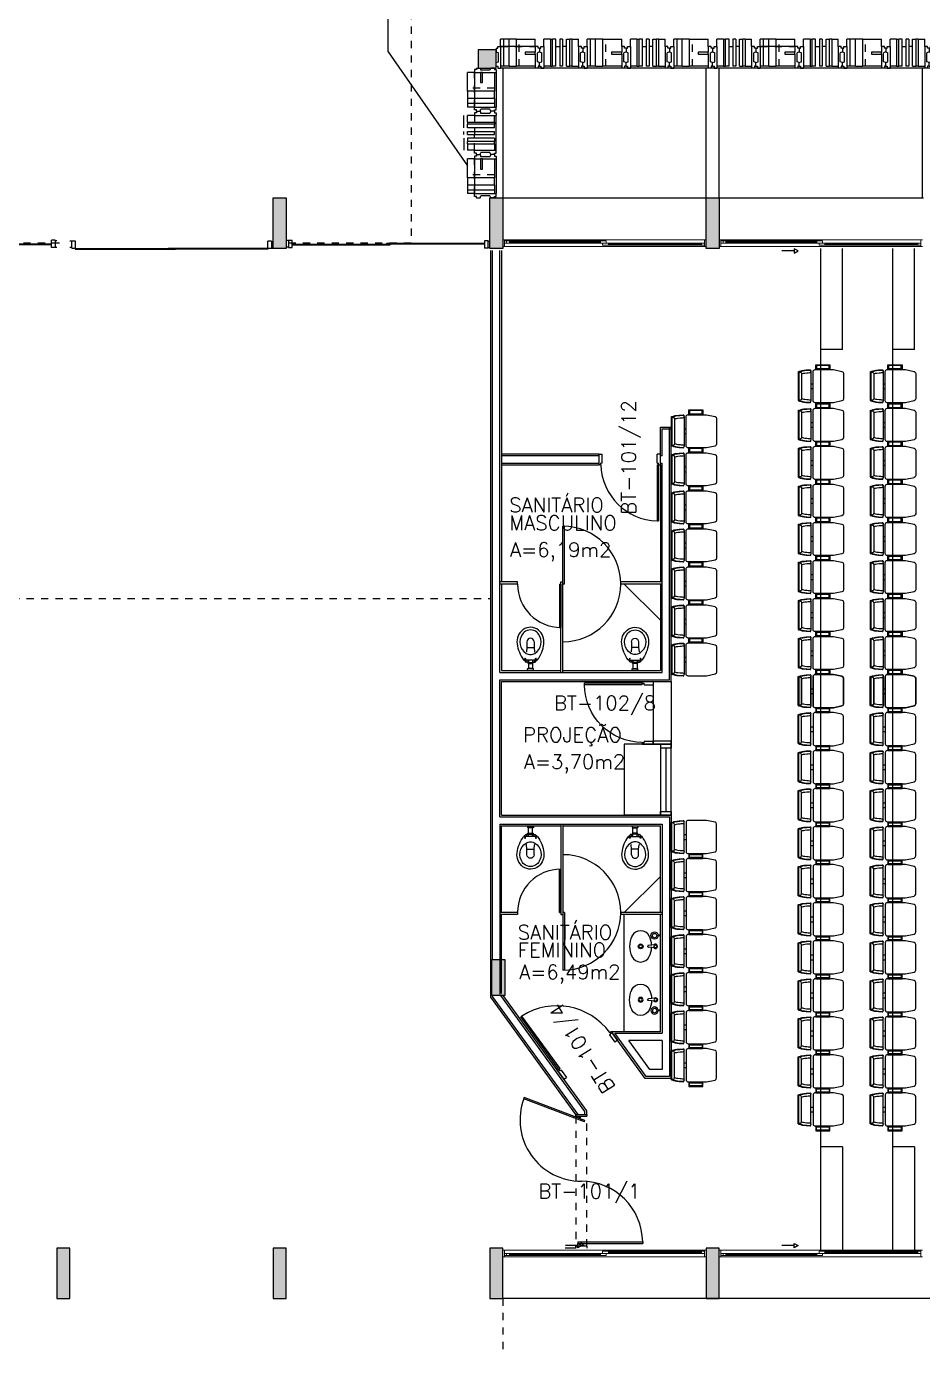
# Model space of a CAD drawing. Header units: metres. Extents: x -31 to 130, y -13 to 69.
# Drawn here: x 92.89 to 105.31, y 28.93 to 47.25 of the extents above; entities that cross this region are included whole.
import ezdxf

# ---------------------------------------------------------------- set-up
doc = ezdxf.new("R2010")
doc.units = ezdxf.units.M
doc.header["$LTSCALE"] = 0.002
doc.header["$MEASUREMENT"] = 0
doc.linetypes.add('HIDDEN', pattern=[9.525, 6.35, -3.175])
doc.layers.get('0').update_dxf_attribs({"linetype": 'CONTINUOUS'})
for name, color, linetype in [('ar-alv', 2, 'CONTINUOUS'), ('ar-banc', 1, 'CONTINUOUS'), ('ar-brs', 2, 'CONTINUOUS'), ('ar-div', 2, 'CONTINUOUS'), ('ar-estc', 1, 'CONTINUOUS'), ('ar-piso', 1, 'CONTINUOUS'), ('ar-porta', 1, 'CONTINUOUS'), ('ar-proj', 1, 'HIDDEN'), ('ar-reboco', 2, 'CONTINUOUS'), ('AR-SIMB CONG', 1, 'CONTINUOUS'), ('ar-wc', 2, 'CONTINUOUS'), ('banc', 1, 'CONTINUOUS'), ('brs-proj', 1, 'HIDDEN'), ('brs1', 2, 'CONTINUOUS'), ('brs2', 1, 'CONTINUOUS'), ('brs3', 1, 'CONTINUOUS'), ('brs4', 1, 'CONTINUOUS'), ('brs5', 1, 'CONTINUOUS'), ('DET-PIVO', 2, 'CONTINUOUS'), ('ENDEREÇO', 2, 'CONTINUOUS'), ('esq-01', 1, 'CONTINUOUS'), ('esq-02', 1, 'CONTINUOUS'), ('esq-03', 1, 'HIDDEN'), ('estc-01', 3, 'CONTINUOUS'), ('h-estc', 3, 'CONTINUOUS'), ('mob-aud1', 1, 'CONTINUOUS'), ('mob-aud2', 1, 'CONTINUOUS'), ('PROJ-MARCO', 1, 'HIDDEN'), ('ptm', 2, 'CONTINUOUS'), ('ptm1', 1, 'CONTINUOUS'), ('TEXTO', 2, 'CONTINUOUS'), ('WC1', 1, 'CONTINUOUS'), ('WC2', 1, 'CONTINUOUS'), ('WC3', 41, 'CONTINUOUS'), ('ÁREA', 2, 'CONTINUOUS')]:
    doc.layers.add(name, color=color, linetype=linetype)
doc.styles.add('UNB-100', font='simplex.shx', dxfattribs={"height": 0.2})
doc.styles.add('UNB1-100', font='simplex.shx', dxfattribs={"height": 0.2})

# ---------------------------------------------------------------- blocks, each defined once
blk = doc.blocks.new('plr01-01p')
at = {"layer": 'h-estc'}
blk.add_hatch(color=3, dxfattribs=at).paths.add_polyline_path([(0.09, 0.075), (-0.09, 0.075), (-0.09, -0.625), (0.09, -0.625)])
at = {"layer": 'estc-01', "color": 3}
blk.add_lwpolyline([(-0.09, 0.075), (-0.09, -0.625), (0.09, -0.625), (0.09, 0.075)], close=True, dxfattribs=at)
blk = doc.blocks.new('brs01-01p-oeste')
at = {"layer": 'brs-proj'}
for p, q in [((0.92, -0.2), (0.92, 0.175)), ((2.12, -0.2), (2.12, 0.175))]:
    blk.add_line(p, q, dxfattribs=at)
at = {"layer": 'brs1'}
for p, q in [((0, 0.05), (0.02, 0.05)), ((0, 0.05), (0, 0)), ((0, 0), (0.03, -0.013)), ((0.02, 0.075), (0.06, 0.075)), ((0.02, 0.05), (0.02, 0.075)), ((0.06, 0.075), (0.06, -0.225)), ((0.18, -0.2), (0.18, 0.175)), ((0.228, 0.175), (0.18, 0.175)), ((0.228, -0.2), (0.228, 0.175)), ((0.372, -0.2), (0.372, 0.175)), ((0.372, 0.175), (0.42, 0.175)), ((0.42, -0.2), (0.42, 0.175)), ((0.54, 0.075), (0.54, -0.225)), ((0.58, 0.075), (0.54, 0.075)), ((0.6, 0), (0.57, -0.013)), ((0.58, 0.05), (0.58, 0.075)), ((0.6, 0.05), (0.58, 0.05)), ((0.6, 0.05), (0.62, 0.05)), ((0.6, 0.05), (0.6, 0)), ((0.6, 0.05), (0.6, 0)), ((0.6, 0), (0.63, -0.013)), ((0.62, 0.075), (0.66, 0.075)), ((0.62, 0.05), (0.62, 0.075)), ((0.66, 0.075), (0.66, -0.225)), ((0.707, -0.2), (0.707, 0.175)), ((0.778, 0.175), (0.707, 0.175)), ((0.778, -0.2), (0.778, 0.175)), ((1.14, 0.075), (1.14, -0.005)), ((1.18, 0.075), (1.14, 0.075)), ((1.2, 0), (1.17, -0.013)), ((1.18, 0.05), (1.18, 0.075)), ((1.2, 0.05), (1.18, 0.05)), ((1.2, 0.05), (1.22, 0.05)), ((1.2, 0.05), (1.2, 0)), ((1.2, 0.05), (1.2, 0)), ((1.2, 0), (1.23, -0.013)), ((1.22, 0.075), (1.26, 0.075)), ((1.22, 0.05), (1.22, 0.075)), ((1.26, 0.075), (1.26, -0.225)), ((1.38, -0.2), (1.38, 0.175)), ((1.428, 0.175), (1.38, 0.175)), ((1.428, -0.2), (1.428, 0.175)), ((1.572, -0.2), (1.572, 0.175)), ((1.572, 0.175), (1.62, 0.175)), ((1.62, -0.2), (1.62, 0.175)), ((1.74, 0.075), (1.74, -0.225)), ((1.78, 0.075), (1.74, 0.075)), ((1.8, 0), (1.77, -0.013)), ((1.78, 0.05), (1.78, 0.075)), ((1.8, 0.05), (1.78, 0.05)), ((1.8, 0.05), (1.82, 0.05)), ((1.8, 0.05), (1.8, 0)), ((1.8, 0.05), (1.8, 0)), ((1.8, 0), (1.83, -0.013)), ((1.82, 0.075), (1.86, 0.075)), ((1.82, 0.05), (1.82, 0.075)), ((1.86, 0.075), (1.86, -0.225)), ((1.907, -0.2), (1.907, 0.175)), ((1.978, 0.175), (1.907, 0.175)), ((1.978, -0.2), (1.978, 0.175)), ((2.34, 0.075), (2.34, -0.005)), ((2.38, 0.075), (2.34, 0.075)), ((2.4, 0), (2.37, -0.013)), ((2.38, 0.05), (2.38, 0.075)), ((2.4, 0.05), (2.38, 0.05)), ((2.4, 0.05), (2.42, 0.05)), ((2.4, 0.05), (2.4, 0)), ((2.4, 0.05), (2.4, 0)), ((2.4, 0), (2.43, -0.013)), ((2.42, 0.075), (2.46, 0.075)), ((2.42, 0.05), (2.42, 0.075)), ((2.46, 0.075), (2.46, -0.225)), ((2.58, -0.2), (2.58, 0.175)), ((2.628, 0.175), (2.58, 0.175)), ((2.628, -0.2), (2.628, 0.175)), ((2.772, -0.2), (2.772, 0.175)), ((2.772, 0.175), (2.82, 0.175)), ((2.82, -0.2), (2.82, 0.175)), ((2.94, 0.075), (2.94, -0.225)), ((2.98, 0.075), (2.94, 0.075)), ((3, 0), (2.97, -0.013)), ((2.98, 0.05), (2.98, 0.075)), ((3, 0.05), (2.98, 0.05)), ((3, 0.05), (3, 0)), ((0, -0.15), (0.03, -0.137)), ((0, -0.2), (0, -0.15)), ((0.03, -0.137), (0.03, -0.013)), ((0.57, -0.137), (0.57, -0.013)), ((0.6, -0.15), (0.57, -0.137)), ((0.6, -0.15), (0.63, -0.137)), ((0.6, -0.2), (0.6, -0.15)), ((0.6, -0.2), (0.6, -0.15)), ((0.63, -0.137), (0.63, -0.013)), ((1.14, -0.005), (1, -0.005)), ((1, -0.005), (1, -0.035)), ((1, -0.035), (1.14, -0.035)), ((1.14, -0.035), (1.14, -0.225)), ((1.17, -0.137), (1.17, -0.013)), ((1.2, -0.15), (1.17, -0.137)), ((1.2, -0.15), (1.23, -0.137)), ((1.2, -0.2), (1.2, -0.15)), ((1.2, -0.2), (1.2, -0.15)), ((1.23, -0.137), (1.23, -0.013)), ((1.77, -0.137), (1.77, -0.013)), ((1.8, -0.15), (1.77, -0.137)), ((1.8, -0.15), (1.83, -0.137)), ((1.8, -0.2), (1.8, -0.15)), ((1.8, -0.2), (1.8, -0.15)), ((1.83, -0.137), (1.83, -0.013)), ((2.34, -0.005), (2.2, -0.005)), ((2.2, -0.005), (2.2, -0.035)), ((2.2, -0.035), (2.34, -0.035)), ((2.34, -0.035), (2.34, -0.225)), ((2.37, -0.137), (2.37, -0.013)), ((2.4, -0.15), (2.37, -0.137)), ((2.4, -0.15), (2.43, -0.137)), ((2.4, -0.2), (2.4, -0.15)), ((2.4, -0.2), (2.4, -0.15)), ((2.43, -0.137), (2.43, -0.013)), ((2.97, -0.137), (2.97, -0.013)), ((3, -0.15), (2.97, -0.137)), ((3, -0.2), (3, -0.15)), ((0, -0.2), (0.02, -0.2)), ((0.02, -0.2), (0.02, -0.225)), ((0.02, -0.225), (0.06, -0.225)), ((0.228, -0.2), (0.18, -0.2)), ((0.372, -0.2), (0.42, -0.2)), ((0.58, -0.225), (0.54, -0.225)), ((0.58, -0.2), (0.58, -0.225)), ((0.6, -0.2), (0.58, -0.2)), ((0.6, -0.2), (0.62, -0.2)), ((0.62, -0.2), (0.62, -0.225)), ((0.62, -0.225), (0.66, -0.225)), ((1.18, -0.225), (1.14, -0.225)), ((1.18, -0.2), (1.18, -0.225)), ((1.2, -0.2), (1.18, -0.2)), ((1.2, -0.2), (1.22, -0.2)), ((1.22, -0.2), (1.22, -0.225)), ((1.22, -0.225), (1.26, -0.225)), ((1.428, -0.2), (1.38, -0.2)), ((1.572, -0.2), (1.62, -0.2)), ((1.78, -0.225), (1.74, -0.225)), ((1.78, -0.2), (1.78, -0.225)), ((1.8, -0.2), (1.78, -0.2)), ((1.8, -0.2), (1.82, -0.2)), ((1.82, -0.2), (1.82, -0.225)), ((1.82, -0.225), (1.86, -0.225)), ((1.978, -0.2), (1.907, -0.2)), ((2.38, -0.225), (2.34, -0.225)), ((2.38, -0.2), (2.38, -0.225)), ((2.4, -0.2), (2.38, -0.2)), ((2.4, -0.2), (2.42, -0.2)), ((2.42, -0.2), (2.42, -0.225)), ((2.42, -0.225), (2.46, -0.225)), ((2.628, -0.2), (2.58, -0.2)), ((2.772, -0.2), (2.82, -0.2)), ((2.98, -0.225), (2.94, -0.225)), ((2.98, -0.2), (2.98, -0.225)), ((3, -0.2), (2.98, -0.2))]:
    blk.add_line(p, q, dxfattribs=at)
at = {"layer": 'brs2'}
for p, q in [((0.228, 0.075), (0.28, 0.075)), ((0.372, 0.075), (0.32, 0.075)), ((1.428, 0.075), (1.48, 0.075)), ((1.572, 0.075), (1.52, 0.075)), ((2.628, 0.075), (2.68, 0.075)), ((2.772, 0.075), (2.72, 0.075)), ((0.54, -0.225), (0.06, -0.225)), ((1.14, -0.225), (0.66, -0.225)), ((1.74, -0.225), (1.26, -0.225)), ((2.34, -0.225), (1.86, -0.225)), ((2.94, -0.225), (2.46, -0.225))]:
    blk.add_line(p, q, dxfattribs=at)
at = {"layer": 'brs3'}
for p, q in [((0.15, 0.175), (0.18, 0.175)), ((0.45, 0.175), (0.42, 0.175)), ((1.35, 0.175), (1.38, 0.175)), ((1.65, 0.175), (1.62, 0.175)), ((2.55, 0.175), (2.58, 0.175)), ((2.85, 0.175), (2.82, 0.175)), ((0.15, -0.2), (0.18, -0.2)), ((0.45, -0.2), (0.42, -0.2)), ((0.778, -0.2), (0.707, -0.2)), ((1.35, -0.2), (1.38, -0.2)), ((1.65, -0.2), (1.62, -0.2)), ((2.55, -0.2), (2.58, -0.2)), ((2.85, -0.2), (2.82, -0.2))]:
    blk.add_line(p, q, dxfattribs=at)
at = {"layer": 'brs4'}
for p, q in [((0.06, 0.075), (0.06, 0.175)), ((0.15, 0.175), (0.06, 0.175)), ((0.15, 0.175), (0.15, -0.2)), ((0.28, 0.175), (0.28, -0.2)), ((0.32, 0.175), (0.28, 0.175)), ((0.32, 0.175), (0.32, -0.2)), ((0.45, 0.175), (0.54, 0.175)), ((0.45, 0.175), (0.45, -0.2)), ((0.54, 0.075), (0.54, 0.175)), ((0.66, 0.075), (0.66, 0.175)), ((0.707, 0.175), (0.66, 0.175)), ((0.88, 0.175), (0.778, 0.175)), ((0.88, 0.175), (1.14, 0.175)), ((0.88, -0.2), (0.88, 0.175)), ((1.14, 0.075), (1.14, 0.175)), ((1.26, 0.075), (1.26, 0.175)), ((1.35, 0.175), (1.26, 0.175)), ((1.35, 0.175), (1.35, -0.2)), ((1.48, 0.175), (1.48, -0.2)), ((1.52, 0.175), (1.48, 0.175)), ((1.52, 0.175), (1.52, -0.2)), ((1.65, 0.175), (1.74, 0.175)), ((1.65, 0.175), (1.65, -0.2)), ((1.74, 0.075), (1.74, 0.175)), ((1.86, 0.075), (1.86, 0.175)), ((1.907, 0.175), (1.86, 0.175)), ((2.08, 0.175), (1.978, 0.175)), ((2.08, 0.175), (2.34, 0.175)), ((2.08, -0.2), (2.08, 0.175)), ((2.34, 0.075), (2.34, 0.175)), ((2.46, 0.075), (2.46, 0.175)), ((2.55, 0.175), (2.46, 0.175)), ((2.55, 0.175), (2.55, -0.2)), ((2.68, 0.175), (2.68, -0.2)), ((2.72, 0.175), (2.68, 0.175)), ((2.72, 0.175), (2.72, -0.2)), ((2.85, 0.175), (2.94, 0.175)), ((2.85, 0.175), (2.85, -0.2)), ((2.94, 0.075), (2.94, 0.175)), ((0.15, -0.2), (0.06, -0.2)), ((0.32, -0.2), (0.28, -0.2)), ((0.45, -0.2), (0.54, -0.2)), ((0.707, -0.2), (0.66, -0.2)), ((0.778, -0.2), (0.88, -0.2)), ((1.14, -0.2), (0.88, -0.2)), ((1.35, -0.2), (1.26, -0.2)), ((1.52, -0.2), (1.48, -0.2)), ((1.65, -0.2), (1.74, -0.2)), ((1.907, -0.2), (1.86, -0.2)), ((1.978, -0.2), (2.08, -0.2)), ((2.34, -0.2), (2.08, -0.2)), ((2.55, -0.2), (2.46, -0.2)), ((2.72, -0.2), (2.68, -0.2)), ((2.85, -0.2), (2.94, -0.2))]:
    blk.add_line(p, q, dxfattribs=at)
at = {"layer": 'brs5'}
for p, q in [((1.14, -0.035), (1.14, -0.005)), ((2.34, -0.035), (2.34, -0.005))]:
    blk.add_line(p, q, dxfattribs=at)
blk = doc.blocks.new('BRS01-01C-')
at = {"layer": 'brs-proj'}
for p, q in [((-0.075, 0.54), (-0.075, 0.06)), ((0.2, 0.28), (-0.175, 0.28))]:
    blk.add_line(p, q, dxfattribs=at)
at = {"layer": 'brs1'}
for p, q in [((-0.075, 0.58), (-0.075, 0.54)), ((-0.05, 0.58), (-0.075, 0.58)), ((-0.05, 0.6), (-0.05, 0.58)), ((-0.05, 0.6), (0, 0.6)), ((0, 0.6), (0.013, 0.57)), ((0.137, 0.57), (0.013, 0.57)), ((0.15, 0.6), (0.137, 0.57)), ((0.2, 0.6), (0.15, 0.6)), ((0.2, 0.6), (0.2, 0.58)), ((0.2, 0.58), (0.225, 0.58)), ((0.225, 0.58), (0.225, 0.54)), ((-0.075, 0.54), (0.225, 0.54)), ((-0.075, 0.06), (0.005, 0.06)), ((-0.075, 0.02), (-0.075, 0.06)), ((-0.05, 0.02), (-0.075, 0.02)), ((-0.05, 0), (-0.05, 0.02)), ((-0.05, 0), (0, 0)), ((0, 0), (0.013, 0.03)), ((0.137, 0.03), (0.013, 0.03)), ((0.035, 0.06), (0.225, 0.06)), ((0.15, 0), (0.137, 0.03)), ((0.2, 0), (0.15, 0)), ((0.2, 0.02), (0.225, 0.02)), ((0.2, 0), (0.2, 0.02)), ((0.225, 0.02), (0.225, 0.06))]:
    blk.add_line(p, q, dxfattribs=at)
at = {"layer": 'brs2'}
blk.add_line((0.225, 0.06), (0.225, 0.54), dxfattribs=at)
at = {"layer": 'brs3'}
for p, q in [((0.2, 0.493), (-0.175, 0.493)), ((-0.175, 0.422), (-0.175, 0.493)), ((0.2, 0.422), (-0.175, 0.422)), ((0.2, 0.422), (0.2, 0.493)), ((0.005, 0.06), (0.005, 0.2)), ((0.005, 0.2), (0.035, 0.2)), ((0.035, 0.2), (0.035, 0.06))]:
    blk.add_line(p, q, dxfattribs=at)
at = {"layer": 'brs4'}
for p, q in [((-0.075, 0.54), (-0.175, 0.54)), ((-0.175, 0.493), (-0.175, 0.54)), ((0.2, 0.493), (0.2, 0.54)), ((-0.175, 0.32), (-0.175, 0.06)), ((0.2, 0.32), (-0.175, 0.32)), ((0.2, 0.06), (0.2, 0.32)), ((-0.075, 0.06), (-0.175, 0.06))]:
    blk.add_line(p, q, dxfattribs=at)
at = {"layer": 'brs4', "color": 2}
for p, q in [((-0.175, 0.32), (-0.175, 0.422)), ((0.2, 0.422), (0.2, 0.32))]:
    blk.add_line(p, q, dxfattribs=at)
at = {"layer": 'brs5'}
blk.add_line((-0.075, 0.06), (-0.075, 0.54), dxfattribs=at)
at = {"layer": 'brs5', "color": 1}
blk.add_line((0.035, 0.06), (0.005, 0.06), dxfattribs=at)
blk = doc.blocks.new('BRS01-02C')
at = {"layer": 'brs-proj'}
for p, q in [((0.06, 0.075), (0.228, 0.075)), ((0.28, 0.075), (0.32, 0.075)), ((0.54, 0.075), (0.372, 0.075))]:
    blk.add_line(p, q, dxfattribs=at)
at = {"layer": 'brs1'}
for p, q in [((0, 0.05), (0.02, 0.05)), ((0, 0.05), (0, 0)), ((0, 0), (0.03, -0.013)), ((0.02, 0.075), (0.06, 0.075)), ((0.02, 0.05), (0.02, 0.075)), ((0.06, 0.075), (0.06, -0.225)), ((0.54, 0.075), (0.54, -0.225)), ((0.58, 0.075), (0.54, 0.075)), ((0.6, 0), (0.57, -0.013)), ((0.58, 0.05), (0.58, 0.075)), ((0.6, 0.05), (0.58, 0.05)), ((0.6, 0.05), (0.6, 0)), ((0, -0.15), (0.03, -0.137)), ((0, -0.2), (0, -0.15)), ((0.03, -0.137), (0.03, -0.013)), ((0.57, -0.137), (0.57, -0.013)), ((0.6, -0.15), (0.57, -0.137)), ((0.6, -0.2), (0.6, -0.15)), ((0, -0.2), (0.02, -0.2)), ((0.02, -0.2), (0.02, -0.225)), ((0.02, -0.225), (0.06, -0.225)), ((0.58, -0.225), (0.54, -0.225)), ((0.58, -0.2), (0.58, -0.225)), ((0.6, -0.2), (0.58, -0.2))]:
    blk.add_line(p, q, dxfattribs=at)
at = {"layer": 'brs2'}
for p, q in [((0.228, 0.075), (0.28, 0.075)), ((0.372, 0.075), (0.32, 0.075)), ((0.54, -0.225), (0.06, -0.225))]:
    blk.add_line(p, q, dxfattribs=at)
at = {"layer": 'brs3'}
for p, q in [((0.18, -0.2), (0.18, 0.175)), ((0.228, 0.175), (0.18, 0.175)), ((0.228, -0.2), (0.228, 0.175)), ((0.372, -0.2), (0.372, 0.175)), ((0.372, 0.175), (0.42, 0.175)), ((0.42, -0.2), (0.42, 0.175)), ((0.228, -0.2), (0.18, -0.2)), ((0.372, -0.2), (0.42, -0.2))]:
    blk.add_line(p, q, dxfattribs=at)
at = {"layer": 'brs4'}
for p, q in [((0.06, 0.075), (0.06, 0.175)), ((0.15, 0.175), (0.06, 0.175)), ((0.15, 0.175), (0.15, -0.2)), ((0.28, 0.175), (0.28, -0.2)), ((0.32, 0.175), (0.28, 0.175)), ((0.32, 0.175), (0.32, -0.2)), ((0.45, 0.175), (0.54, 0.175)), ((0.45, 0.175), (0.45, -0.2)), ((0.54, 0.075), (0.54, 0.175)), ((0.15, -0.2), (0.06, -0.2)), ((0.32, -0.2), (0.28, -0.2)), ((0.45, -0.2), (0.54, -0.2))]:
    blk.add_line(p, q, dxfattribs=at)
at = {"layer": 'brs4', "color": 3}
for p, q in [((0.15, 0.175), (0.18, 0.175)), ((0.45, 0.175), (0.42, 0.175)), ((0.15, -0.2), (0.18, -0.2)), ((0.45, -0.2), (0.42, -0.2))]:
    blk.add_line(p, q, dxfattribs=at)
at = {"layer": 'brs5'}
for p, q in [((0.228, 0.225), (0.06, 0.225)), ((0.32, 0.225), (0.28, 0.225)), ((0.372, 0.225), (0.54, 0.225))]:
    blk.add_line(p, q, dxfattribs=at)
blk = doc.blocks.new('cad-aud-03p')
at = {"layer": 'mob-aud1', "color": 1}
for p, q in [((-0.2, 0), (0.2, 0)), ((-0.202, -0.178), (-0.209, -0.178)), ((-0.202, -0.178), (0.202, -0.178)), ((0.202, -0.178), (0.209, -0.178)), ((-0.23, -0.236), (-0.23, -0.489)), ((0.202, -0.207), (-0.202, -0.207)), ((0.23, -0.489), (0.23, -0.236)), ((-0.23, -0.489), (-0.205, -0.608)), ((0.205, -0.608), (0.23, -0.489)), ((-0.177, -0.63), (0.177, -0.63))]:
    blk.add_line(p, q, dxfattribs=at)
blk.add_lwpolyline([(-0.296, -0.44), (-0.233, -0.44), (-0.233, -0.245), (-0.296, -0.245)], close=True, dxfattribs=at)
for centre, start, end in [((-0.202, -0.236), 90, 180), ((0.202, -0.236), 360, 90), ((-0.177, -0.602), 192.2251, 270), ((0.177, -0.602), 270, 347.7749)]:
    blk.add_arc(centre, 0.0282, start, end, dxfattribs=at)
for points, knots in [([(-0.2, 0), (-0.204, -0.014), (-0.215, -0.046), (-0.223, -0.079), (-0.228, -0.166)], [0, 0, 0, 0, 0.0442844, 0.1009467, 0.1009467, 0.1009467, 0.1009467]), ([(-0.228, -0.166), (-0.227, -0.169), (-0.225, -0.178), (-0.216, -0.178), (-0.209, -0.178)], [0, 0, 0, 0, 0.0076176, 0.02477159, 0.02477159, 0.02477159, 0.02477159]), ([(0.2, 0), (0.204, -0.014), (0.215, -0.046), (0.223, -0.079), (0.228, -0.166)], [0, 0, 0, 0, 0.0442844, 0.1009467, 0.1009467, 0.1009467, 0.1009467]), ([(0.228, -0.166), (0.227, -0.169), (0.225, -0.178), (0.216, -0.178), (0.209, -0.178)], [0, 0, 0, 0, 0.0076176, 0.02477159, 0.02477159, 0.02477159, 0.02477159])]:
    blk.add_open_spline(points, degree=3, knots=knots, dxfattribs=at)
at = {"layer": 'mob-aud2', "color": 1}
for p, q in [((-0.2, 0), (-0.196, -0.008)), ((-0.196, -0.008), (0.196, -0.008)), ((-0.196, -0.023), (-0.196, -0.008)), ((-0.171, -0.048), (0.171, -0.048)), ((-0.033, -0.178), (-0.033, -0.207)), ((0.033, -0.178), (0.033, -0.207)), ((0.196, -0.008), (0.2, 0)), ((0.196, -0.023), (0.196, -0.008)), ((-0.286, -0.255), (-0.296, -0.245)), ((-0.243, -0.255), (-0.233, -0.245)), ((-0.286, -0.43), (-0.296, -0.44)), ((-0.243, -0.43), (-0.233, -0.44))]:
    blk.add_line(p, q, dxfattribs=at)
blk.add_lwpolyline([(-0.243, -0.43), (-0.286, -0.43), (-0.286, -0.255), (-0.243, -0.255)], close=True, dxfattribs=at)
for centre, start, end in [((-0.171, -0.023), 180, 270), ((0.171, -0.023), 270, 360)]:
    blk.add_arc(centre, 0.0245, start, end, dxfattribs=at)
for points, knots in [([(-0.196, -0.008), (-0.2, -0.022), (-0.211, -0.054), (-0.219, -0.087), (-0.223, -0.175)], [0, 0, 0, 0, 0.0442844, 0.1009467, 0.1009467, 0.1009467, 0.1009467]), ([(-0.171, -0.048), (-0.176, -0.062), (-0.183, -0.082), (-0.188, -0.172), (-0.19, -0.178)], [0, 0, 0, 0, 0.04428442, 0.06423992, 0.06423992, 0.06423992, 0.06423992]), ([(0.171, -0.048), (0.176, -0.062), (0.183, -0.082), (0.188, -0.172), (0.19, -0.178)], [0, 0, 0, 0, 0.04428442, 0.06423992, 0.06423992, 0.06423992, 0.06423992]), ([(0.196, -0.008), (0.2, -0.022), (0.211, -0.054), (0.219, -0.087), (0.223, -0.175)], [0, 0, 0, 0, 0.0442844, 0.1009467, 0.1009467, 0.1009467, 0.1009467])]:
    blk.add_open_spline(points, degree=3, knots=knots, dxfattribs=at)
blk = doc.blocks.new('plr02-01p')
at = {"layer": 'h-estc'}
blk.add_hatch(color=3, dxfattribs=at).paths.add_polyline_path([(0.09, 0.075), (-0.09, 0.075), (-0.09, -0.425), (0.09, -0.425)])
at = {"layer": 'estc-01', "color": 3}
blk.add_lwpolyline([(-0.09, 0.075), (-0.09, -0.425), (0.09, -0.425), (0.09, 0.075)], close=True, dxfattribs=at)
blk = doc.blocks.new('esq01-01p')
at = {"layer": 'esq-01'}
for p, q in [((0, 0), (0.05, 0)), ((3, 0), (3.05, 0)), ((5.72, 0.004), (5.72, -0.096)), ((5.77, 0.004), (5.72, 0.004)), ((5.77, -0.096), (5.77, 0.004)), ((5.77, 0), (5.795, 0)), ((8.774, 0), (8.724, 0)), ((0, -0.006), (-0.025, -0.006)), ((0, -0.096), (-0.025, -0.096)), ((0, 0), (0, -0.1)), ((0, -0.1), (0.05, -0.1)), ((0.05, -0.1), (0.05, 0)), ((2.72, -0.01), (2.72, -0.11)), ((2.77, -0.01), (2.72, -0.01)), ((2.77, -0.11), (2.72, -0.11)), ((2.77, -0.11), (2.77, -0.01)), ((2.77, -0.014), (2.795, -0.014)), ((2.77, -0.104), (2.795, -0.104)), ((3, -0.006), (2.975, -0.006)), ((3, -0.096), (2.975, -0.096)), ((3, 0), (3, -0.1)), ((3, -0.1), (3.05, -0.1)), ((3.05, -0.1), (3.05, 0)), ((5.77, -0.096), (5.72, -0.096)), ((5.77, -0.09), (5.795, -0.09)), ((6.004, -0.014), (5.979, -0.014)), ((6.004, -0.104), (5.979, -0.104)), ((6.004, -0.11), (6.004, -0.01)), ((6.004, -0.01), (6.054, -0.01)), ((6.004, -0.11), (6.054, -0.11)), ((6.054, -0.01), (6.054, -0.11)), ((8.724, -0.1), (8.724, 0)), ((8.774, -0.1), (8.724, -0.1)), ((8.774, 0), (8.774, -0.1)), ((8.774, -0.006), (8.799, -0.006)), ((8.774, -0.096), (8.799, -0.096))]:
    blk.add_line(p, q, dxfattribs=at)
for points in [[(4.337, 0.004), (4.387, 0.004), (4.387, 0.014), (4.337, 0.014)], [(4.387, 0.004), (4.337, 0.004), (4.337, 0.014), (4.387, 0.014)], [(4.437, 0.004), (4.387, 0.004), (4.387, 0.014), (4.437, 0.014)], [(4.387, 0.004), (4.437, 0.004), (4.437, 0.014), (4.387, 0.014)], [(1.36, -0.055), (1.41, -0.055), (1.41, -0.045), (1.36, -0.045)], [(1.41, -0.055), (1.36, -0.055), (1.36, -0.065), (1.41, -0.065)], [(7.414, -0.055), (7.364, -0.055), (7.364, -0.045), (7.414, -0.045)], [(7.364, -0.055), (7.414, -0.055), (7.414, -0.065), (7.364, -0.065)]]:
    blk.add_lwpolyline(points, close=True, dxfattribs=at)
at = {"layer": 'esq-02'}
for p, q in [((3.05, 0.014), (4.337, 0.014)), ((3.05, 0.004), (3.05, 0.014)), ((3.05, 0.004), (4.337, 0.004)), ((5.72, 0.014), (4.437, 0.014)), ((5.72, 0.004), (4.437, 0.004)), ((5.72, 0.004), (5.72, 0.014)), ((0.05, -0.055), (1.36, -0.055)), ((0.05, -0.065), (1.36, -0.065)), ((2.72, -0.045), (1.41, -0.045)), ((2.72, -0.055), (1.41, -0.055)), ((6.054, -0.045), (7.364, -0.045)), ((6.054, -0.055), (7.364, -0.055)), ((8.724, -0.055), (7.414, -0.055)), ((8.724, -0.065), (7.414, -0.065))]:
    blk.add_line(p, q, dxfattribs=at)
blk = doc.blocks.new('BACI-01P')
at = {"layer": 'WC1', "color": 1}
for p, q in [((0.114, 0.03), (0.114, -0.03)), ((0.119, 0.03), (0.114, 0.03)), ((0.119, 0.03), (0.119, 0.062)), ((0.146, 0.086), (0.146, 0.089)), ((0.119, -0.03), (0.114, -0.03)), ((0.119, -0.03), (0.119, -0.062)), ((0.146, -0.086), (0.146, -0.089))]:
    blk.add_line(p, q, dxfattribs=at)
for centre, radius, start, end in [((0.436, -0.294), 0.484, 97.6805, 126.3454), ((0.4, -0.02), 0.208, 36.8881, 97.6805), ((0.128, 0.062), 0.00909, 126.1604, 180), ((0.404, -0.315), 0.477, 122.7818, 126.1604), ((0.155, 0.089), 0.00909, 126.3358, 180), ((0.427, 0), 0.174, 320.4767, 36.8881), ((0.128, -0.062), 0.00909, 180, 233.8396), ((0.404, 0.315), 0.477, 233.8396, 237.2182), ((0.155, -0.089), 0.00909, 180, 238.9825), ((0.436, 0.294), 0.484, 233.7577, 262.3195), ((0.4, 0.021), 0.208, 262.3195, 320.8979)]:
    blk.add_arc(centre, radius, start, end, dxfattribs=at)
at = {"layer": 'WC2', "color": 1}
for p, q in [((0, 0.04), (0.023, 0.04)), ((0.025, 0.035), (0.025, 0.038)), ((0.025, -0.035), (0.025, 0.035)), ((0.025, 0.035), (0.028, 0.035)), ((0.03, -0.033), (0.03, 0.033)), ((0.1, 0.03), (0.03, 0.03)), ((0.1, 0.03), (0.1, -0.03)), ((0.146, -0.086), (0.146, 0.086)), ((0, -0.04), (0.023, -0.04)), ((0.025, -0.038), (0.025, -0.035)), ((0.025, -0.035), (0.028, -0.035)), ((0.1, -0.03), (0.03, -0.03))]:
    blk.add_line(p, q, dxfattribs=at)
for centre, radius, start, end in [((0.023, 0.038), 0.002, 0, 90), ((0.028, 0.033), 0.002, 0, 90), ((0.107, 0.03), 0.00697, 0, 180), ((0.334, 0), 0.112, 147.3201, 180), ((0.334, 0), 0.112, 180, 212.6799), ((0.397, -0.04), 0.187, 54.2515, 147.3201), ((0.413, -0.018), 0.159, 41.3299, 54.2515), ((0.433, 0), 0.132, 0, 41.3299), ((0.433, 0), 0.132, 318.6701, 0), ((0.023, -0.038), 0.002, 270, 0), ((0.028, -0.033), 0.002, 270, 0), ((0.107, -0.03), 0.00697, 180, 0), ((0.397, 0.04), 0.187, 212.6799, 305.7485), ((0.413, 0.018), 0.159, 305.7485, 318.6701)]:
    blk.add_arc(centre, radius, start, end, dxfattribs=at)
at = {"layer": 'WC3', "color": 1}
for p, q in [((0.146, 0.05), (0.119, 0.05)), ((0.146, 0.03), (0.119, 0.03)), ((0.261, 0.056), (0.259, 0.059)), ((0.323, 0.049), (0.261, 0.056)), ((0.323, 0.049), (0.323, -0.049)), ((0.401, 0.049), (0.323, 0.049)), ((0.146, -0.03), (0.119, -0.03)), ((0.146, -0.05), (0.119, -0.05)), ((0.261, -0.056), (0.259, -0.059)), ((0.323, -0.049), (0.261, -0.056)), ((0.401, -0.049), (0.323, -0.049))]:
    blk.add_line(p, q, dxfattribs=at)
for centre in [(0.164, 0.075), (0.164, -0.075)]:
    blk.add_circle(centre, 0.00682, dxfattribs=at)
blk.add_arc((0.401, 0), 0.0486, 270, 90, dxfattribs=at)
blk = doc.blocks.new('pm-80-01p')
at = {"layer": 'ptm'}
for p, q in [((0.105, 0.075), (0.105, 0.875)), ((0.125, 0.875), (0.105, 0.875)), ((0.125, 0.075), (0.125, 0.875)), ((0.105, 0.075), (0.08, 0.075)), ((0.08, 0.075), (0.08, -0.075)), ((0.125, 0.075), (0.105, 0.075)), ((0.105, 0.075), (0.105, 0.05)), ((0.125, 0.05), (0.105, 0.05)), ((0.125, 0.05), (0.125, -0.075)), ((0.905, 0.05), (0.905, -0.075)), ((0.905, 0.05), (0.925, 0.05)), ((0.925, 0.075), (0.95, 0.075)), ((0.925, 0.075), (0.925, 0.05)), ((0.95, 0.075), (0.95, -0.075)), ((0.08, -0.075), (0.125, -0.075)), ((0.95, -0.075), (0.905, -0.075))]:
    blk.add_line(p, q, dxfattribs=at)
at = {"layer": 'ptm', "color": 1}
blk.add_arc((0.125, 0.075), 0.8, 360, 90, dxfattribs=at)
blk = doc.blocks.new('esq53-01p')
at = {"layer": 'banc', "color": 1}
for p, q in [((-0.95, 0.575), (-1.93, 0.575)), ((-1.93, 0.075), (-1.93, 0.575)), ((-0.95, 0.075), (-0.95, 0.575))]:
    blk.add_line(p, q, dxfattribs=at)
at = {"layer": 'esq-01'}
for p, q in [((-1, 0), (-1.88, 0)), ((-0.95, 0.075), (-0.95, -0.075))]:
    blk.add_line(p, q, dxfattribs=at)
for points in [[(-1.93, 0.075), (-1.88, 0.075), (-1.88, -0.075), (-1.93, -0.075)], [(-0.95, 0.075), (-1, 0.075), (-1, -0.075), (-0.95, -0.075)], [(-0.905, 0.175), (-0.95, 0.175), (-0.95, -0.075), (-0.905, -0.075)]]:
    blk.add_lwpolyline(points, close=True, dxfattribs=at)
at = {"layer": 'esq-02'}
blk.add_lwpolyline([(-0.95, 0.075), (-1.93, 0.075), (-1.93, -0.075), (-0.95, -0.075)], close=True, dxfattribs=at)
at = {"xscale": -1}
blk.add_blockref('pm-80-01p', (0, 0.25), dxfattribs=at)
blk = doc.blocks.new('pm-90-01p')
at = {"layer": 'ptm'}
for p, q in [((0.105, 0.075), (0.105, 0.975)), ((0.125, 0.975), (0.105, 0.975)), ((0.125, 0.075), (0.125, 0.975)), ((0.105, 0.075), (0.08, 0.075)), ((0.08, 0.075), (0.08, -0.075)), ((0.125, 0.075), (0.105, 0.075)), ((0.125, 0.075), (0.105, 0.075)), ((0.105, 0.075), (0.105, 0.05)), ((0.125, 0.05), (0.105, 0.05)), ((0.125, 0.05), (0.125, -0.075)), ((0.955, 0.05), (0.955, -0.075)), ((0.955, 0.05), (0.975, 0.05)), ((0.975, 0.075), (1, 0.075)), ((0.975, 0.075), (0.975, 0.05)), ((1, 0.075), (1, -0.075)), ((0.08, -0.075), (0.125, -0.075)), ((1, -0.075), (0.955, -0.075))]:
    blk.add_line(p, q, dxfattribs=at)
at = {"layer": 'ptm', "color": 1}
blk.add_arc((0.073, 0.074), 0.902, 0.054, 86.687, dxfattribs=at)
blk = doc.blocks.new('CUBA-01P')
at = {"layer": 'WC1'}
blk.add_circle((-0.15, -0.08), 0.05, dxfattribs=at)
for centre, radius, start, end in [((-0.083, -0.273), 0.134, 116.4054, 243.5946), ((0, -0.44), 0.32, 92.8226, 116.4054), ((0, -0.44), 0.32, 63.5946, 87.2424), ((0.083, -0.273), 0.134, 296.4054, 63.5946), ((0, -0.106), 0.32, 243.5946, 296.4054)]:
    blk.add_arc(centre, radius, start, end, dxfattribs=at)
at = {"layer": 'WC2'}
for p, q in [((-0.155, 0), (-0.155, -0.03)), ((-0.145, 0), (-0.145, -0.03)), ((-0.02, -0.068), (-0.012, -0.165)), ((0.02, -0.068), (0.012, -0.165))]:
    blk.add_line(p, q, dxfattribs=at)
for centre, radius in [((-0.15, -0.08), 0.03), ((0, -0.068), 0.02), ((0, -0.273), 0.033), ((0, -0.273), 0.0212)]:
    blk.add_circle(centre, radius, dxfattribs=at)
for centre, radius, start, end in [((0, -0.068), 0.03, 306.4013, 232.6706), ((0, -0.165), 0.012, 180, 10.1205)]:
    blk.add_arc(centre, radius, start, end, dxfattribs=at)
blk = doc.blocks.new('pm-80-02p')
at = {"layer": 'ptm'}
for p, q in [((0.105, 0.075), (0.104, 0.85)), ((0.124, 0.85), (0.104, 0.85)), ((0.125, 0.075), (0.124, 0.85)), ((0.105, 0.075), (0.08, 0.075)), ((0.08, 0.075), (0.08, -0.075)), ((0.125, 0.075), (0.105, 0.075)), ((0.105, 0.075), (0.105, 0.05)), ((0.125, 0.05), (0.105, 0.05)), ((0.125, 0.05), (0.125, -0.075)), ((0.885, 0.05), (0.885, -0.075)), ((0.885, 0.05), (0.905, 0.05)), ((0.905, 0.075), (0.93, 0.075)), ((0.905, 0.075), (0.905, 0.05)), ((0.93, 0.075), (0.93, -0.075)), ((0.08, -0.075), (0.125, -0.075)), ((0.93, -0.075), (0.885, -0.075))]:
    blk.add_line(p, q, dxfattribs=at)
at = {"layer": 'ptm1', "color": 1}
blk.add_arc((0.105, 0.05), 0.8, 1.7908, 88.6113, dxfattribs=at)

msp = doc.modelspace()

# ---------------------------------------------------------------- hatches: boundary and pattern name
at = {"layer": 'h-estc'}
h = msp.add_hatch(color=3, dxfattribs=at)
h.paths.add_polyline_path([(99.4, 46.825), (99.15, 46.825), (99.15, 46.675), (99.175, 46.675), (99.4, 46.675)])
h.paths.add_polyline_path([(99.4, 46.925), (99.15, 46.925), (99.15, 46.825), (99.4, 46.825)])

# ---------------------------------------------------------------- linework, layer by layer
at = {"layer": 'ar-alv'}
for p, q in [((99.35, 34.325), (99.35, 44.145)), ((99.45, 38.3), (99.45, 44.145)), ((101.675, 41.325), (101.675, 41.7)), ((101.675, 41.7), (101.833, 41.7)), ((101.7, 41.3), (101.7, 41.675)), ((101.7, 41.675), (101.833, 41.675)), ((101.8, 38.2), (101.8, 41.7)), ((100.825, 41.325), (99.475, 41.325)), ((100.825, 41.3), (99.475, 41.3)), ((101.7, 41.3), (101.675, 41.3)), ((99.475, 41.2), (100.825, 41.2)), ((101.675, 41.2), (101.7, 41.2)), ((101.7, 38.3), (101.7, 41.2)), ((99.45, 38.3), (101.7, 38.3)), ((99.45, 36.3), (99.45, 38.2)), ((99.45, 38.2), (101.8, 38.2)), ((99.45, 36.3), (101.8, 36.3)), ((101.8, 36.3), (101.8, 32.7)), ((99.45, 36.2), (99.45, 33.844)), ((99.45, 36.2), (101.7, 36.2)), ((101.7, 36.2), (101.7, 33.3)), ((99.35, 33.811), (99.35, 33.825)), ((100.536, 32.175), (99.35, 33.811)), ((100.63, 32.216), (99.464, 33.825)), ((101.477, 32.7), (101.042, 33.3)), ((101.042, 33.3), (101.7, 33.3)), ((101.528, 32.8), (101.238, 33.2)), ((101.7, 33.2), (101.238, 33.2)), ((101.7, 33.2), (101.7, 32.8)), ((101.7, 32.8), (101.528, 32.8)), ((101.8, 32.7), (101.477, 32.7)), ((100.63, 32.175), (100.63, 32.216))]:
    msp.add_line(p, q, dxfattribs=at)
at = {"layer": 'ar-banc'}
for p, q in [((101.175, 39.525), (101.675, 39.025)), ((101.175, 34.975), (101.675, 35.475)), ((101.175, 33.325), (101.175, 34.945))]:
    msp.add_line(p, q, dxfattribs=at)
at = {"layer": 'ar-div'}
for p, q in [((99.695, 39.555), (99.45, 39.555)), ((99.695, 39.525), (99.45, 39.525)), ((99.695, 39.525), (99.695, 39.555)), ((100.295, 38.3), (100.295, 39.555)), ((100.295, 39.555), (100.325, 39.555)), ((100.325, 38.3), (100.325, 39.555)), ((101.7, 39.555), (101.125, 39.555)), ((101.125, 39.525), (101.125, 39.555)), ((101.7, 39.525), (101.125, 39.525)), ((100.295, 36.2), (100.295, 34.945)), ((100.325, 36.2), (100.325, 34.945)), ((99.695, 34.975), (99.45, 34.975)), ((99.695, 34.945), (99.45, 34.945)), ((99.695, 34.975), (99.695, 34.945)), ((100.295, 34.945), (100.325, 34.945)), ((101.7, 34.975), (101.125, 34.975)), ((101.125, 34.975), (101.125, 34.945)), ((101.7, 34.945), (101.125, 34.945))]:
    msp.add_line(p, q, dxfattribs=at)
at = {"layer": 'ar-estc'}
msp.add_lwpolyline([(99.15, 46.675), (99.4, 46.675), (99.4, 46.925), (99.15, 46.925)], close=True, dxfattribs=at)
at = {"layer": 'ar-piso'}
for p, q in [((97.9, 46.9), (97.9, 54.65)), ((97.9, 46.9), (99, 45.32)), ((117.4, 46.675), (99.49, 46.675)), ((99.49, 46.675), (99.49, 44.875)), ((102.31, 44.875), (102.31, 46.675)), ((102.49, 44.875), (102.49, 46.675)), ((105.31, 44.875), (105.31, 46.675)), ((99.49, 44.875), (102.325, 44.875)), ((102.475, 44.875), (105.325, 44.875)), ((103.9, 42.564), (103.9, 44.175)), ((104.2, 42.775), (104.2, 44.175)), ((104.9, 42.564), (104.9, 44.175)), ((105.2, 42.775), (105.2, 44.175)), ((104.2, 42.775), (103.9, 42.775)), ((105.2, 42.775), (104.9, 42.775)), ((101.575, 38.175), (101.575, 37.35)), ((101.825, 38.175), (101.825, 37.25)), ((103.9, 30.296), (103.9, 31.949)), ((104.9, 30.296), (104.9, 31.949)), ((104.2, 31.725), (103.9, 31.725)), ((104.2, 31.725), (104.2, 30.296)), ((105.2, 31.725), (104.9, 31.725)), ((105.2, 31.725), (105.2, 30.296)), ((114.31, 29.625), (99.49, 29.625))]:
    msp.add_line(p, q, dxfattribs=at)
at = {"layer": 'ar-porta'}
for centre, radius, start, end in [((100.325, 39.525), 0.8, 270, 90), ((100.295, 39.525), 0.6, 180, 270), ((100.325, 34.975), 0.8, 270, 90), ((100.295, 34.975), 0.6, 90, 180)]:
    msp.add_arc(centre, radius, start, end, dxfattribs=at)
at = {"layer": 'ar-proj'}
for p, q in [((90.49, 39.325), (99.31, 39.325)), ((99.49, 29.625), (99.49, 27.55))]:
    msp.add_line(p, q, dxfattribs=at)
at = {"layer": 'ar-proj', "color": 1}
msp.add_lwpolyline([(93.345, 44.25), (91.62, 44.25), (91.62, 51.25), (98.22, 51.25), (98.22, 44.25), (96.495, 44.25)], dxfattribs=at)
at = {"layer": 'ar-reboco'}
for p, q in [((99.325, 33.803), (99.325, 44.145)), ((99.475, 44.145), (99.475, 39.555)), ((101.825, 38.175), (101.825, 41.7)), ((99.475, 41.175), (100.825, 41.175)), ((101.675, 41.175), (101.675, 39.555)), ((99.475, 39.525), (99.475, 38.325)), ((101.675, 39.525), (101.675, 38.325)), ((99.475, 38.325), (100.295, 38.325)), ((100.325, 38.325), (101.675, 38.325)), ((99.475, 36.325), (99.475, 38.175)), ((99.475, 38.175), (101.825, 38.175)), ((99.475, 36.325), (101.825, 36.325)), ((101.825, 36.325), (101.825, 32.675)), ((99.475, 36.175), (100.295, 36.175)), ((99.475, 34.975), (99.475, 36.175)), ((100.325, 36.175), (101.675, 36.175)), ((101.675, 34.975), (101.675, 36.175)), ((99.475, 33.852), (99.475, 34.945)), ((101.675, 33.325), (101.675, 34.945)), ((100.505, 32.175), (99.325, 33.803)), ((100.655, 32.224), (99.494, 33.825)), ((101.464, 32.675), (100.993, 33.325)), ((100.993, 33.325), (101.675, 33.325)), ((101.825, 32.675), (101.464, 32.675)), ((100.655, 32.175), (100.655, 32.224))]:
    msp.add_line(p, q, dxfattribs=at)
at = {"layer": 'AR-SIMB CONG', "ltscale": 0.1}
msp.add_line((103.532, 44.142), (103.359, 44.142), dxfattribs=at)
at = {"layer": 'AR-SIMB CONG', "color": 1, "ltscale": 0.1}
for p, q in [((100.532, 30.358), (100.359, 30.358)), ((103.532, 30.358), (103.359, 30.358))]:
    msp.add_line(p, q, dxfattribs=at)
at = {"layer": 'AR-SIMB CONG', "ltscale": 0.1}
msp.add_lwpolyline([(103.586, 44.142), (103.532, 44.172), (103.532, 44.111)], close=True, dxfattribs=at)
at = {"layer": 'AR-SIMB CONG', "color": 1, "ltscale": 0.1}
for points in [[(100.586, 30.358), (100.532, 30.328), (100.532, 30.389)], [(103.586, 30.358), (103.532, 30.328), (103.532, 30.389)]]:
    msp.add_lwpolyline(points, close=True, dxfattribs=at)
at = {"layer": 'DET-PIVO'}
for centre in [(100.58, 32.1), (100.58, 30.4)]:
    msp.add_circle(centre, 0.005, dxfattribs=at)
at = {"layer": 'esq-01', "linetype": 'Continuous', "lineweight": 5}
for p, q in [((102.285, 44.296), (99.515, 44.296)), ((102.31, 44.204), (99.515, 44.204)), ((100.846, 44.28), (99.584, 44.28)), ((99.584, 44.25), (100.846, 44.25)), ((102.245, 44.25), (100.954, 44.25)), ((100.954, 44.22), (102.245, 44.22)), ((105.285, 44.296), (102.515, 44.296)), ((105.31, 44.204), (102.515, 44.204)), ((103.846, 44.28), (102.584, 44.28)), ((102.584, 44.25), (103.846, 44.25)), ((105.245, 44.25), (103.954, 44.25)), ((103.954, 44.22), (105.245, 44.22)), ((102.31, 30.296), (99.515, 30.296)), ((99.584, 30.25), (100.846, 30.25)), ((100.954, 30.28), (102.245, 30.28)), ((102.245, 30.25), (100.954, 30.25)), ((105.31, 30.296), (102.515, 30.296)), ((102.584, 30.25), (103.846, 30.25)), ((103.954, 30.28), (105.245, 30.28)), ((105.245, 30.25), (103.954, 30.25)), ((102.285, 30.204), (99.515, 30.204)), ((100.846, 30.22), (99.584, 30.22)), ((105.285, 30.204), (102.515, 30.204)), ((103.846, 30.22), (102.584, 30.22))]:
    msp.add_line(p, q, dxfattribs=at)
at = {"layer": 'esq-03', "linetype": 'Continuous', "lineweight": 5}
for p, q in [((99.49, 44.296), (99.515, 44.296)), ((99.515, 44.204), (99.49, 44.204)), ((99.515, 44.204), (99.515, 44.296)), ((99.544, 44.28), (99.515, 44.28)), ((99.515, 44.25), (99.544, 44.25)), ((99.544, 44.25), (99.544, 44.28)), ((99.584, 44.28), (99.544, 44.28)), ((99.544, 44.25), (99.584, 44.25)), ((99.584, 44.25), (99.584, 44.28)), ((100.925, 44.28), (100.846, 44.28)), ((100.846, 44.28), (100.846, 44.25)), ((100.846, 44.25), (100.925, 44.25)), ((100.875, 44.22), (100.875, 44.25)), ((100.954, 44.25), (100.875, 44.25)), ((100.875, 44.22), (100.954, 44.22)), ((100.954, 44.22), (100.954, 44.25)), ((102.285, 44.25), (102.245, 44.25)), ((102.245, 44.25), (102.245, 44.22)), ((102.245, 44.22), (102.285, 44.22)), ((102.31, 44.296), (102.285, 44.296)), ((102.285, 44.204), (102.285, 44.296)), ((102.285, 44.204), (102.31, 44.204)), ((102.49, 44.296), (102.515, 44.296)), ((102.515, 44.204), (102.49, 44.204)), ((102.515, 44.204), (102.515, 44.296)), ((102.544, 44.28), (102.515, 44.28)), ((102.515, 44.25), (102.544, 44.25)), ((102.544, 44.25), (102.544, 44.28)), ((102.584, 44.28), (102.544, 44.28)), ((102.544, 44.25), (102.584, 44.25)), ((102.584, 44.25), (102.584, 44.28)), ((103.925, 44.28), (103.846, 44.28)), ((103.846, 44.28), (103.846, 44.25)), ((103.846, 44.25), (103.925, 44.25)), ((103.875, 44.22), (103.875, 44.25)), ((103.954, 44.25), (103.875, 44.25)), ((103.875, 44.22), (103.954, 44.22)), ((103.954, 44.22), (103.954, 44.25)), ((105.285, 44.25), (105.245, 44.25)), ((105.245, 44.25), (105.245, 44.22)), ((105.245, 44.22), (105.285, 44.22)), ((105.31, 44.296), (105.285, 44.296)), ((105.285, 44.204), (105.285, 44.296)), ((105.285, 44.204), (105.31, 44.204)), ((99.515, 30.296), (99.49, 30.296)), ((99.515, 30.296), (99.515, 30.204)), ((99.515, 30.25), (99.544, 30.25)), ((99.544, 30.25), (99.544, 30.22)), ((99.544, 30.25), (99.584, 30.25)), ((99.584, 30.25), (99.584, 30.22)), ((100.846, 30.22), (100.846, 30.25)), ((100.846, 30.25), (100.925, 30.25)), ((100.875, 30.28), (100.875, 30.25)), ((100.875, 30.28), (100.954, 30.28)), ((100.954, 30.25), (100.875, 30.25)), ((100.954, 30.28), (100.954, 30.25)), ((102.245, 30.25), (102.245, 30.28)), ((102.245, 30.28), (102.285, 30.28)), ((102.285, 30.25), (102.245, 30.25)), ((102.285, 30.296), (102.31, 30.296)), ((102.285, 30.296), (102.285, 30.204)), ((102.515, 30.296), (102.49, 30.296)), ((102.515, 30.296), (102.515, 30.204)), ((102.515, 30.25), (102.544, 30.25)), ((102.544, 30.25), (102.544, 30.22)), ((102.544, 30.25), (102.584, 30.25)), ((102.584, 30.25), (102.584, 30.22)), ((103.846, 30.22), (103.846, 30.25)), ((103.846, 30.25), (103.925, 30.25)), ((103.875, 30.28), (103.875, 30.25)), ((103.875, 30.28), (103.954, 30.28)), ((103.954, 30.25), (103.875, 30.25)), ((103.954, 30.28), (103.954, 30.25)), ((105.245, 30.25), (105.245, 30.28)), ((105.245, 30.28), (105.285, 30.28)), ((105.285, 30.25), (105.245, 30.25)), ((105.285, 30.296), (105.31, 30.296)), ((105.285, 30.296), (105.285, 30.204)), ((99.49, 30.204), (99.515, 30.204)), ((99.544, 30.22), (99.515, 30.22)), ((99.584, 30.22), (99.544, 30.22)), ((100.925, 30.22), (100.846, 30.22)), ((102.31, 30.204), (102.285, 30.204)), ((102.49, 30.204), (102.515, 30.204)), ((102.544, 30.22), (102.515, 30.22)), ((102.584, 30.22), (102.544, 30.22)), ((103.925, 30.22), (103.846, 30.22)), ((105.31, 30.204), (105.285, 30.204))]:
    msp.add_line(p, q, dxfattribs=at)
at = {"layer": 'esq-03', "linetype": 'Continuous', "lineweight": 0}
for p, q in [((99.515, 44.25), (99.515, 44.28)), ((100.846, 44.268), (99.584, 44.268)), ((100.846, 44.263), (99.584, 44.263)), ((100.925, 44.28), (100.925, 44.25)), ((102.245, 44.238), (100.954, 44.238)), ((102.245, 44.233), (100.954, 44.233)), ((102.285, 44.25), (102.285, 44.22)), ((102.515, 44.25), (102.515, 44.28)), ((103.846, 44.268), (102.584, 44.268)), ((103.846, 44.263), (102.584, 44.263)), ((103.925, 44.28), (103.925, 44.25)), ((105.245, 44.238), (103.954, 44.238)), ((105.245, 44.233), (103.954, 44.233)), ((105.285, 44.25), (105.285, 44.22)), ((99.515, 30.25), (99.515, 30.22)), ((100.846, 30.237), (99.584, 30.237)), ((100.846, 30.232), (99.584, 30.232)), ((100.925, 30.22), (100.925, 30.25)), ((102.245, 30.267), (100.954, 30.267)), ((102.245, 30.262), (100.954, 30.262)), ((102.285, 30.25), (102.285, 30.28)), ((102.515, 30.25), (102.515, 30.22)), ((103.846, 30.237), (102.584, 30.237)), ((103.846, 30.232), (102.584, 30.232)), ((103.925, 30.22), (103.925, 30.25)), ((105.245, 30.267), (103.954, 30.267)), ((105.245, 30.262), (103.954, 30.262)), ((105.285, 30.25), (105.285, 30.28))]:
    msp.add_line(p, q, dxfattribs=at)
at = {"layer": 'mob-aud1', "color": 1}
msp.add_line((103.9, 31.949), (103.9, 42.564), dxfattribs=at)
at = {"layer": 'mob-aud1'}
msp.add_line((104.9, 31.949), (104.9, 42.564), dxfattribs=at)
at = {"layer": 'PROJ-MARCO'}
for p, q in [((100.505, 32.15), (100.505, 30.35)), ((100.655, 30.35), (100.655, 32.15))]:
    msp.add_line(p, q, dxfattribs=at)
at = {"layer": 'ptm'}
for p, q in [((100.325, 39.525), (100.325, 40.325)), ((100.345, 40.325), (100.325, 40.325)), ((100.345, 39.525), (100.345, 40.325)), ((100.275, 39.525), (100.275, 38.925)), ((100.275, 39.525), (100.295, 39.525)), ((100.295, 39.525), (100.295, 38.925)), ((100.345, 39.525), (100.325, 39.525)), ((100.275, 38.925), (100.295, 38.925)), ((100.275, 34.975), (100.275, 35.575)), ((100.275, 35.575), (100.295, 35.575)), ((100.295, 34.975), (100.295, 35.575)), ((100.275, 34.975), (100.295, 34.975)), ((100.325, 34.975), (100.325, 34.175)), ((100.345, 34.975), (100.325, 34.975)), ((100.345, 34.975), (100.345, 34.175)), ((100.345, 34.175), (100.325, 34.175)), ((99.782, 32.392), (99.789, 32.411)), ((100.623, 32.073), (99.782, 32.392)), ((100.63, 32.092), (99.789, 32.411)), ((100.505, 32.175), (100.505, 32.15)), ((100.505, 32.15), (100.505, 32.175)), ((100.505, 32.175), (100.655, 32.175)), ((100.505, 32.15), (100.655, 32.15)), ((100.55, 32.13), (100.55, 32.15)), ((100.57, 32.13), (100.55, 32.13)), ((100.57, 32.13), (100.57, 32.15)), ((100.623, 32.073), (100.63, 32.092)), ((100.655, 32.175), (100.655, 32.15)), ((100.53, 30.41), (101.43, 30.41)), ((100.53, 30.41), (100.53, 30.39)), ((101.43, 30.41), (101.43, 30.39)), ((100.505, 30.325), (100.355, 30.325)), ((100.505, 30.35), (100.505, 30.325)), ((100.655, 30.35), (100.505, 30.35)), ((100.505, 30.325), (100.505, 30.35)), ((100.53, 30.39), (101.43, 30.39)), ((100.59, 30.37), (100.61, 30.37)), ((100.59, 30.37), (100.59, 30.35)), ((100.61, 30.37), (100.61, 30.35)), ((100.655, 30.35), (100.655, 30.325))]:
    msp.add_line(p, q, dxfattribs=at)
at = {"layer": 'ptm', "color": 1}
for centre, start, end in [((100.58, 32.1), 159.9183, 270), ((100.58, 30.4), 0.6743, 90)]:
    msp.add_arc(centre, 0.85, start, end, dxfattribs=at)

# ---------------------------------------------------------------- block references
for name, p, rotation in [('pm-80-02p', (101.755, 41.25), 180.0000000000049), ('esq53-01p', (101.75, 38.255), 90)]:
    msp.add_blockref(name, p, dxfattribs=dict(rotation=rotation))
at = {"layer": 'ar-brs', "xscale": -1}
for name, p, rotation in [('BRS01-01C-', (100, 46.9), 90), ('BRS01-01C-', (103.6, 46.9), 90), ('BRS01-01C-', (99.175, 46.675), 180), ('BRS01-02C', (99.175, 46.075), 90), ('BRS01-01C-', (99.175, 45.475), 180)]:
    msp.add_blockref(name, p, dxfattribs=dict(at, rotation=rotation))
at = {"layer": 'ar-brs'}
for p in [(100, 46.9), (103.6, 46.9)]:
    msp.add_blockref('brs01-01p-oeste', p, dxfattribs=at)
at = {"layer": 'ar-estc', "xscale": -1, "rotation": 180}
for p in [(96.4, 44.25), (99.4, 44.25), (102.4, 44.25)]:
    msp.add_blockref('plr01-01p', p, dxfattribs=at)
at = {"layer": 'ar-estc', "xscale": -1}
msp.add_blockref('plr02-01p', (99.43, 34.25), dxfattribs=at)
at = {"layer": 'ar-estc'}
for p in [(93.4, 30.25), (96.4, 30.25), (99.4, 30.25), (102.4, 30.25)]:
    msp.add_blockref('plr01-01p', p, dxfattribs=at)
at = {"layer": 'ar-porta', "rotation": 35.93181701410363}
msp.add_blockref('pm-90-01p', (100.227, 32.677), dxfattribs=at)
at = {"layer": 'ar-wc'}
for name, p, rotation in [('BACI-01P', (99.875, 38.325), 90), ('BACI-01P', (101.325, 36.175), 270), ('CUBA-01P', (101.675, 34.505), 270)]:
    msp.add_blockref(name, p, dxfattribs=dict(at, rotation=rotation))
at = {"layer": 'ar-wc', "xscale": -1}
for name, p, rotation in [('BACI-01P', (101.325, 38.325), 270), ('BACI-01P', (99.875, 36.175), 90), ('CUBA-01P', (101.675, 33.765), 270)]:
    msp.add_blockref(name, p, dxfattribs=dict(at, rotation=rotation))
at = {"layer": 'mob-aud1', "xscale": -1}
for name, p, rotation in [('esq01-01p', (90.515, 44.18), 180), ('cad-aud-03p', (103.585, 42.267), 90), ('cad-aud-03p', (104.585, 42.267), 90), ('cad-aud-03p', (103.585, 41.73), 90), ('cad-aud-03p', (104.585, 41.73), 90), ('cad-aud-03p', (101.825, 41.642), 90), ('cad-aud-03p', (101.825, 41.115), 90), ('cad-aud-03p', (103.585, 41.204), 90), ('cad-aud-03p', (104.585, 41.204), 90), ('cad-aud-03p', (101.825, 40.588), 90), ('cad-aud-03p', (103.585, 40.677), 90), ('cad-aud-03p', (104.585, 40.677), 90), ('cad-aud-03p', (101.825, 40.061), 90), ('cad-aud-03p', (103.585, 40.15), 90), ('cad-aud-03p', (104.585, 40.15), 90), ('cad-aud-03p', (101.825, 39.534), 90), ('cad-aud-03p', (103.585, 39.623), 90), ('cad-aud-03p', (104.585, 39.623), 90), ('cad-aud-03p', (103.585, 39.096), 90), ('cad-aud-03p', (104.585, 39.096), 90), ('cad-aud-03p', (101.825, 39.007), 90), ('cad-aud-03p', (103.585, 38.569), 90), ('cad-aud-03p', (104.585, 38.569), 90), ('cad-aud-03p', (101.825, 38.48), 90), ('cad-aud-03p', (103.585, 38.042), 90), ('cad-aud-03p', (104.585, 38.042), 90)]:
    msp.add_blockref(name, p, dxfattribs=dict(at, rotation=rotation))
at = {"layer": 'mob-aud1', "rotation": 90}
for p in [(103.585, 38.042), (104.585, 38.042), (103.585, 37.515), (104.585, 37.515), (103.585, 36.988), (104.585, 36.988), (103.585, 36.461), (104.585, 36.461), (101.825, 36.02), (103.585, 35.934), (104.585, 35.934), (101.825, 35.493), (103.585, 35.407), (104.585, 35.407), (101.825, 34.966), (103.585, 34.88), (104.585, 34.88), (101.825, 34.439), (103.585, 34.353), (104.585, 34.353), (101.825, 33.912), (103.585, 33.826), (104.585, 33.826), (101.825, 33.385), (103.585, 33.3), (104.585, 33.3), (101.825, 32.858), (103.585, 32.773), (104.585, 32.773), (103.585, 32.246), (104.585, 32.246)]:
    msp.add_blockref('cad-aud-03p', p, dxfattribs=at)

# ---------------------------------------------------------------- texts
at = {"layer": 'ENDEREÇO', "style": 'UNB-100'}
for s, rotation, p in [('BT-101/12', 90, (101.335, 40.487)), ('BT-101/4', 122.6421, (101.057, 32.553))]:
    msp.add_text(s, height=0.2, rotation=rotation, dxfattribs=at).set_placement(p)
for s, p in [('BT-102/8', (100.201, 37.776)), ('BT-101/1', (99.984, 31.013))]:
    msp.add_text(s, height=0.2, dxfattribs=at).set_placement(p)
at = {"layer": 'TEXTO', "style": 'UNB1-100'}
for s, p in [('SANITÁRIO', (99.58, 40.519)), ('MASCULINO', (99.58, 40.273)), ('PROJEÇÃO', (99.771, 37.336)), ('SANITÁRIO', (99.698, 34.6)), ('FEMININO', (99.698, 34.354))]:
    msp.add_text(s, height=0.2, dxfattribs=at).set_placement(p)
at = {"layer": 'ÁREA', "style": 'UNB1-100'}
for s, p in [('A=6,19m2', (99.591, 39.9)), ('A=3,70m2', (99.782, 36.963)), ('A=6,49m2', (99.717, 34.049))]:
    msp.add_text(s, height=0.2, dxfattribs=at).set_placement(p)

doc.saveas('drawing.dxf')
